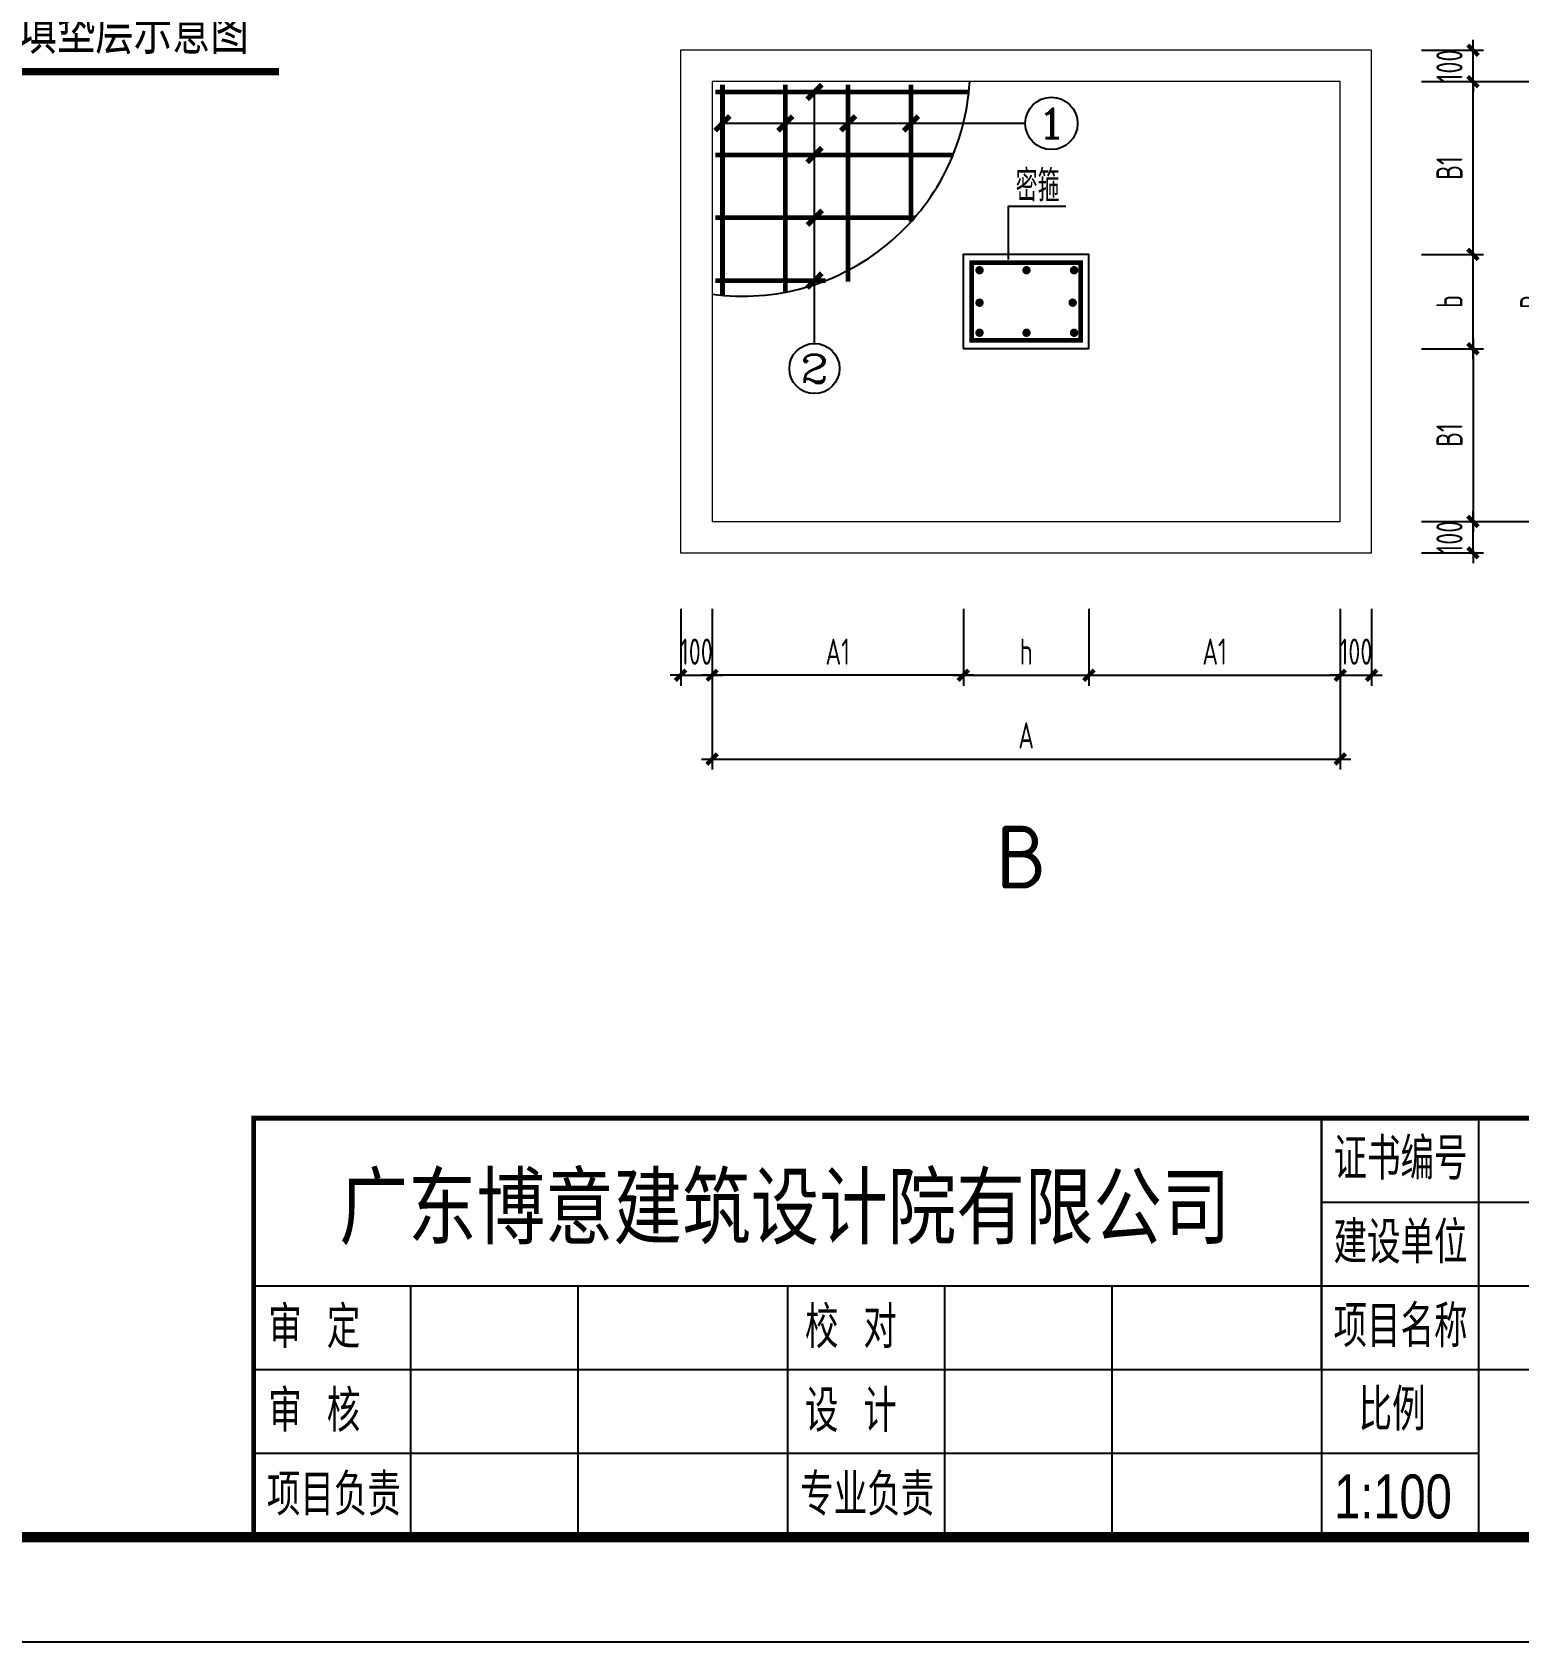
# Model space of a CAD drawing. Extents: x 5874492 to 7194610, y -939842 to -279257.
# Drawn here: x 6156604 to 6170804, y -594709 to -579336 of the extents above; entities that cross this region are included whole.
import ezdxf
from ezdxf.enums import TextEntityAlignment as Align

# ---------------------------------------------------------------- set-up
doc = ezdxf.new("R2010")
doc.units = 0
doc.header["$LTSCALE"] = 1000
for name, color, linetype, lineweight in [('AXIS_TEXT', 7, 'Continuous', 15), ('S-墙柱-WALL', 6, 'Continuous', 20), ('S-大样-REIN', 1, 'Continuous', 20), ('S-轴网-轴号', 3, 'Continuous', 20), ('S-通用-TEXT', 7, 'Continuous', 20)]:
    doc.layers.add(name, color=color, linetype=linetype, lineweight=lineweight)
doc.layers.add('D_TEXT', color=7, linetype='Continuous')
doc.layers.add('Y-云图图框', color=7, linetype='Continuous')
doc.styles.add('_YT_Name', font='', dxfattribs={"width": 0.8})
doc.styles.add('_YT_Sign_Text', font='ros.shx', dxfattribs={"width": 0.8, "bigfont": 'hztxt.shx'})
doc.styles.add('COMPLEX', font='COMPLEX')
doc.styles.add('HT', font='', dxfattribs={"width": 0.7})
doc.styles.get("Standard").update_dxf_attribs({"font": 'gbenor.shx', "bigfont": 'gbcbig.shx'})
doc.styles.add('TSSD_Dimension', font='tssdeng.shx', dxfattribs={"width": 0.7, "bigfont": 'tssdchn.shx'})
doc.styles.add('TSSD_Rein', font='tssdeng.shx', dxfattribs={"width": 0.7, "bigfont": 'hztxt.shx'})
doc.styles.get('_YT_Name').set_extended_font_data('SimHei')
doc.styles.get('HT').set_extended_font_data('SimHei')
doc.dimstyles.new('TSSD_20_100', dxfattribs={"dimtxt": 250, "dimasz": 100, "dimexe": 100, "dimexo": 250, "dimgap": 100, "dimtad": 1, "dimdec": 0, "dimlfac": 0.2, "dimzin": 0, "dimdsep": 46, "dimtxsty": 'TSSD_Dimension', "dimblk": 'ARCHTICK', "dimcen": 0, "dimdle": 100, "dimclrt": 7, "dimadec": 0, "dimazin": 0, "dimtfac": 1, "dimtdec": 0, "dimtix": 1, "dimtmove": 2, "dimatfit": 3, "dimfxl": 0, "dimtolj": 1, "dimtzin": 0, "dimarcsym": 0})

# ---------------------------------------------------------------- blocks, each defined once
blk = doc.blocks.new('_ArchTick')
at = {"color": 0, "linetype": 'ByBlock', "const_width": 0.4}
blk.add_lwpolyline([(-0.5, -0.5), (0.5, 0.5)], dxfattribs=at)
blk = doc.blocks.new('*D2255')
at = {"color": 0, "lineweight": -2, "transparency": 16777216}
for p, q in [((204106, -147435), (204106, -148969)), ((210106, -147435), (210106, -148969)), ((204006, -148869), (210206, -148869))]:
    blk.add_line(p, q, dxfattribs=at)
at = {"layer": 'Defpoints', "color": 0, "transparency": 16777216}
for p in [(204106, -147185), (210106, -147185), (210106, -148869)]:
    blk.add_point(p, dxfattribs=at)
at = {"color": 0, "lineweight": -2, "transparency": 16777216, "xscale": 100, "yscale": 100, "zscale": 100, "rotation": 180}
blk.add_blockref('_ArchTick', (204106, -148869), dxfattribs=at)
at = {"color": 0, "lineweight": -2, "transparency": 16777216, "xscale": 100, "yscale": 100, "zscale": 100}
blk.add_blockref('_ArchTick', (210106, -148869), dxfattribs=at)
at = {"color": 7, "transparency": 16777216, "insert": (207106, -148644), "char_height": 250, "attachment_point": 5, "style": 'TSSD_Dimension'}
blk.add_mtext('\\A1;A', dxfattribs=at)
blk = doc.blocks.new('*D2256')
at = {"color": 0, "lineweight": -2, "transparency": 16777216}
for p, q in [((206506, -147435), (206506, -148169)), ((207706, -147435), (207706, -148169)), ((206406, -148069), (207806, -148069))]:
    blk.add_line(p, q, dxfattribs=at)
at = {"layer": 'Defpoints', "color": 0, "transparency": 16777216}
for p in [(206506, -147185), (207706, -147185), (207706, -148069)]:
    blk.add_point(p, dxfattribs=at)
at = {"color": 0, "lineweight": -2, "transparency": 16777216, "xscale": 100, "yscale": 100, "zscale": 100, "rotation": 180}
blk.add_blockref('_ArchTick', (206506, -148069), dxfattribs=at)
at = {"color": 0, "lineweight": -2, "transparency": 16777216, "xscale": 100, "yscale": 100, "zscale": 100}
blk.add_blockref('_ArchTick', (207706, -148069), dxfattribs=at)
at = {"color": 7, "transparency": 16777216, "insert": (207106, -147844), "char_height": 250, "attachment_point": 5, "style": 'TSSD_Dimension'}
blk.add_mtext('\\A1;h', dxfattribs=at)
blk = doc.blocks.new('*D2257')
at = {"color": 0, "lineweight": -2, "transparency": 16777216}
for p, q in [((203806, -147435), (203806, -148169)), ((204106, -147435), (204106, -148169)), ((203806, -148069), (203706, -148069)), ((203806, -148069), (204106, -148069)), ((204106, -148069), (204206, -148069))]:
    blk.add_line(p, q, dxfattribs=at)
at = {"layer": 'Defpoints', "color": 0, "transparency": 16777216}
for p in [(203806, -147185), (204106, -147185), (204106, -148069)]:
    blk.add_point(p, dxfattribs=at)
at = {"color": 0, "lineweight": -2, "transparency": 16777216, "xscale": 100, "yscale": 100, "zscale": 100}
blk.add_blockref('_ArchTick', (203806, -148069), dxfattribs=at)
at = {"color": 0, "lineweight": -2, "transparency": 16777216, "xscale": 100, "yscale": 100, "zscale": 100, "rotation": 180}
blk.add_blockref('_ArchTick', (204106, -148069), dxfattribs=at)
at = {"color": 7, "transparency": 16777216, "insert": (203956, -147844), "char_height": 250, "attachment_point": 5, "style": 'TSSD_Dimension'}
blk.add_mtext('\\A1;100', dxfattribs=at)
blk = doc.blocks.new('*D2258')
at = {"color": 0, "lineweight": -2, "transparency": 16777216}
for p, q in [((210106, -147435), (210106, -148169)), ((210406, -147435), (210406, -148169)), ((210106, -148069), (210006, -148069)), ((210106, -148069), (210406, -148069)), ((210406, -148069), (210506, -148069))]:
    blk.add_line(p, q, dxfattribs=at)
at = {"layer": 'Defpoints', "color": 0, "transparency": 16777216}
for p in [(210106, -147185), (210406, -147185), (210406, -148069)]:
    blk.add_point(p, dxfattribs=at)
at = {"color": 0, "lineweight": -2, "transparency": 16777216, "xscale": 100, "yscale": 100, "zscale": 100}
blk.add_blockref('_ArchTick', (210106, -148069), dxfattribs=at)
at = {"color": 0, "lineweight": -2, "transparency": 16777216, "xscale": 100, "yscale": 100, "zscale": 100, "rotation": 180}
blk.add_blockref('_ArchTick', (210406, -148069), dxfattribs=at)
at = {"color": 7, "transparency": 16777216, "insert": (210256, -147844), "char_height": 250, "attachment_point": 5, "style": 'TSSD_Dimension'}
blk.add_mtext('\\A1;100', dxfattribs=at)
blk = doc.blocks.new('*D2259')
at = {"color": 0, "lineweight": -2, "transparency": 16777216}
for p, q in [((204106, -147435), (204106, -148169)), ((206506, -147435), (206506, -148169)), ((206606, -148069), (204006, -148069))]:
    blk.add_line(p, q, dxfattribs=at)
at = {"layer": 'Defpoints', "color": 0, "transparency": 16777216}
for p in [(204106, -147185), (206506, -147185), (204106, -148069)]:
    blk.add_point(p, dxfattribs=at)
at = {"color": 0, "lineweight": -2, "transparency": 16777216, "xscale": 100, "yscale": 100, "zscale": 100, "rotation": 180}
blk.add_blockref('_ArchTick', (204106, -148069), dxfattribs=at)
at = {"color": 0, "lineweight": -2, "transparency": 16777216, "xscale": 100, "yscale": 100, "zscale": 100}
blk.add_blockref('_ArchTick', (206506, -148069), dxfattribs=at)
at = {"color": 7, "transparency": 16777216, "insert": (205306, -147844), "char_height": 250, "attachment_point": 5, "style": 'TSSD_Dimension'}
blk.add_mtext('\\A1;A1', dxfattribs=at)
blk = doc.blocks.new('*D2260')
at = {"color": 0, "lineweight": -2, "transparency": 16777216}
for p, q in [((207706, -147435), (207706, -148169)), ((210106, -147435), (210106, -148169)), ((207606, -148069), (210206, -148069))]:
    blk.add_line(p, q, dxfattribs=at)
at = {"layer": 'Defpoints', "color": 0, "transparency": 16777216}
for p in [(207706, -147185), (210106, -147185), (210106, -148069)]:
    blk.add_point(p, dxfattribs=at)
at = {"color": 0, "lineweight": -2, "transparency": 16777216, "xscale": 100, "yscale": 100, "zscale": 100, "rotation": 180}
blk.add_blockref('_ArchTick', (207706, -148069), dxfattribs=at)
at = {"color": 0, "lineweight": -2, "transparency": 16777216, "xscale": 100, "yscale": 100, "zscale": 100}
blk.add_blockref('_ArchTick', (210106, -148069), dxfattribs=at)
at = {"color": 7, "transparency": 16777216, "insert": (208906, -147844), "char_height": 250, "attachment_point": 5, "style": 'TSSD_Dimension'}
blk.add_mtext('\\A1;A1', dxfattribs=at)
blk = doc.blocks.new('*D2261')
at = {"color": 0, "lineweight": -2, "transparency": 16777216}
for p, q in [((212174, -146700), (212174, -142300)), ((211202, -142400), (212274, -142400)), ((211202, -146600), (212274, -146600))]:
    blk.add_line(p, q, dxfattribs=at)
at = {"layer": 'Defpoints', "color": 0, "transparency": 16777216}
for p in [(210952, -142400), (212174, -142400), (210952, -146600)]:
    blk.add_point(p, dxfattribs=at)
at = {"color": 0, "lineweight": -2, "transparency": 16777216, "xscale": 100, "yscale": 100, "zscale": 100}
for p, rotation in [((212174, -142400), 90), ((212174, -146600), 270)]:
    blk.add_blockref('_ArchTick', p, dxfattribs=dict(at, rotation=rotation))
at = {"color": 7, "transparency": 16777216, "insert": (211949, -144500), "char_height": 250, "attachment_point": 5, "rotation": 90, "style": 'TSSD_Dimension'}
blk.add_mtext('\\A1;B', dxfattribs=at)
blk = doc.blocks.new('*D2262')
at = {"color": 0, "lineweight": -2, "transparency": 16777216}
for p, q in [((211374, -145051), (211374, -143950)), ((210882, -144050), (211474, -144050)), ((210882, -144951), (211474, -144951))]:
    blk.add_line(p, q, dxfattribs=at)
at = {"layer": 'Defpoints', "color": 0, "transparency": 16777216}
for p in [(210632, -144050), (211374, -144050), (210632, -144951)]:
    blk.add_point(p, dxfattribs=at)
at = {"color": 0, "lineweight": -2, "transparency": 16777216, "xscale": 100, "yscale": 100, "zscale": 100}
for p, rotation in [((211374, -144050), 90), ((211374, -144951), 270)]:
    blk.add_blockref('_ArchTick', p, dxfattribs=dict(at, rotation=rotation))
at = {"color": 7, "transparency": 16777216, "insert": (211149, -144500), "char_height": 250, "attachment_point": 5, "rotation": 90, "style": 'TSSD_Dimension'}
blk.add_mtext('\\A1;b', dxfattribs=at)
blk = doc.blocks.new('*D2263')
at = {"color": 0, "lineweight": -2, "transparency": 16777216}
for p, q in [((211374, -146600), (211374, -146500)), ((210882, -146600), (211474, -146600)), ((211374, -146900), (211374, -146600)), ((210882, -146900), (211474, -146900)), ((211374, -146900), (211374, -147000))]:
    blk.add_line(p, q, dxfattribs=at)
at = {"layer": 'Defpoints', "color": 0, "transparency": 16777216}
for p in [(210632, -146600), (211374, -146600), (210632, -146900)]:
    blk.add_point(p, dxfattribs=at)
at = {"color": 0, "lineweight": -2, "transparency": 16777216, "xscale": 100, "yscale": 100, "zscale": 100}
for p, rotation in [((211374, -146600), 270), ((211374, -146900), 90)]:
    blk.add_blockref('_ArchTick', p, dxfattribs=dict(at, rotation=rotation))
at = {"color": 7, "transparency": 16777216, "insert": (211149, -146750), "char_height": 250, "attachment_point": 5, "rotation": 90, "style": 'TSSD_Dimension'}
blk.add_mtext('\\A1;100', dxfattribs=at)
blk = doc.blocks.new('*D2264')
at = {"color": 0, "lineweight": -2, "transparency": 16777216}
for p, q in [((211374, -142100), (211374, -142000)), ((210882, -142100), (211474, -142100)), ((211374, -142400), (211374, -142100)), ((210882, -142400), (211474, -142400)), ((211374, -142400), (211374, -142500))]:
    blk.add_line(p, q, dxfattribs=at)
at = {"layer": 'Defpoints', "color": 0, "transparency": 16777216}
for p in [(210632, -142100), (211374, -142100), (210632, -142400)]:
    blk.add_point(p, dxfattribs=at)
at = {"color": 0, "lineweight": -2, "transparency": 16777216, "xscale": 100, "yscale": 100, "zscale": 100}
for p, rotation in [((211374, -142100), 270), ((211374, -142400), 90)]:
    blk.add_blockref('_ArchTick', p, dxfattribs=dict(at, rotation=rotation))
at = {"color": 7, "transparency": 16777216, "insert": (211149, -142250), "char_height": 250, "attachment_point": 5, "rotation": 90, "style": 'TSSD_Dimension'}
blk.add_mtext('\\A1;100', dxfattribs=at)
blk = doc.blocks.new('*D2265')
at = {"color": 0, "lineweight": -2, "transparency": 16777216}
for p, q in [((210882, -144951), (211474, -144951)), ((211374, -144851), (211374, -146700)), ((210882, -146600), (211474, -146600))]:
    blk.add_line(p, q, dxfattribs=at)
at = {"layer": 'Defpoints', "color": 0, "transparency": 16777216}
for p in [(210632, -144951), (210632, -146600), (211374, -146600)]:
    blk.add_point(p, dxfattribs=at)
at = {"color": 0, "lineweight": -2, "transparency": 16777216, "xscale": 100, "yscale": 100, "zscale": 100}
for p, rotation in [((211374, -144951), 90), ((211374, -146600), 270)]:
    blk.add_blockref('_ArchTick', p, dxfattribs=dict(at, rotation=rotation))
at = {"color": 7, "transparency": 16777216, "insert": (211149, -145775), "char_height": 250, "attachment_point": 5, "rotation": 90, "style": 'TSSD_Dimension'}
blk.add_mtext('\\A1;B1', dxfattribs=at)
blk = doc.blocks.new('*D2266')
at = {"color": 0, "lineweight": -2, "transparency": 16777216}
for p, q in [((211374, -144150), (211374, -142300)), ((210882, -142400), (211474, -142400)), ((210882, -144050), (211474, -144050))]:
    blk.add_line(p, q, dxfattribs=at)
at = {"layer": 'Defpoints', "color": 0, "transparency": 16777216}
for p in [(210632, -142400), (211374, -142400), (210632, -144050)]:
    blk.add_point(p, dxfattribs=at)
at = {"color": 0, "lineweight": -2, "transparency": 16777216, "xscale": 100, "yscale": 100, "zscale": 100}
for p, rotation in [((211374, -142400), 90), ((211374, -144050), 270)]:
    blk.add_blockref('_ArchTick', p, dxfattribs=dict(at, rotation=rotation))
at = {"color": 7, "transparency": 16777216, "insert": (211149, -143225), "char_height": 250, "attachment_point": 5, "rotation": 90, "style": 'TSSD_Dimension'}
blk.add_mtext('\\A1;B1', dxfattribs=at)
blk = doc.blocks.new('_AXISO')
blk.add_circle((0, 0), 0.5)
at = {"layer": 'S-轴网-轴号', "style": 'COMPLEX', "width": 1.041667}
blk.add_attdef('A', text='', height=0.56, dxfattribs=at).set_placement((-0.25, -0.28), (0.25, -0.28), align=Align.FIT)
blk = doc.blocks.new('ECMCTK_A1+0.25_横_单行图名--0')
for p, q in [((884.98, 50), (884.98, 26)), ((885, 50), (885, 10)), ((899.98, 50), (899.98, 10)), ((885, 42), (1023, 42)), ((783, 34), (1023, 34)), ((798, 34), (798, 10)), ((814, 10), (814, 34)), ((834, 34), (834, 10)), ((849, 34), (849, 10)), ((865, 10), (865, 34)), ((783, 26), (1023, 26)), ((783, 18), (899.96, 18))]:
    blk.add_line(p, q)
at = {"color": 4}
blk.add_lwpolyline([(0, 0), (1051, 0), (1051, 594), (0, 594)], close=True, dxfattribs=at)
for points, const_width in [([(25, 10), (1041, 10), (1041, 584), (25, 584)], 1), ([(783, 10), (1041, 10), (1041, 50), (783, 50)], 0.45)]:
    blk.add_lwpolyline(points, close=True, dxfattribs=dict(const_width=const_width))
at = {"const_width": 0.45}
blk.add_lwpolyline([(783, 10), (783, 50.01), (1023, 50.01)], dxfattribs=at)
at = {"style": '_YT_Sign_Text', "width": 0.8}
for s, p in [('证书编号', (886.15, 44.14)), ('建设单位', (886.15, 36.14)), ('审  定', (784.41, 28.05)), ('校  对', (835.66, 28.05)), ('项目名称', (886.15, 28.14)), ('审  核', (784.41, 20.05)), ('设  计', (835.66, 20.05)), ('比例', (888.54, 20.16)), ('项目负责', (784.27, 12.05)), ('专业负责', (835.21, 12.05))]:
    blk.add_text(s, height=4, dxfattribs=at).set_placement(p)
at = {"color": 80, "flags": 3}
for tag, height, p in [('YTHQINS', 3, (34.31, 585.5)), ('ECMCKEY', 3, (292.07, 288.23)), ('YTTQINS', 5.62, (1058.03, 12.81)), ('YTBARCODE_T1', 3, (883.66, 5.7)), ('YTFRAME', 3, (804.81, 4.27))]:
    blk.add_attdef(tag, text='', height=height, dxfattribs=at).set_placement(p, align=Align.MIDDLE_CENTER)
for tag, height, style, width, p in [('证书编号', 4, '_YT_Sign_Text', 0.8, (918.87, 43.81)), ('审查批准号', 4, '_YT_Sign_Text', 0.8, (971.06, 43.81)), ('工程号', 4, '_YT_Sign_Text', 0.5, (1014.08, 44.12)), ('设计单位', 6, '_YT_Name', 0.8, (833.75, 38.6)), ('建设单位', 4, '_YT_Sign_Text', 0.8, (944.96, 36.11)), ('阶段', 4, '_YT_Sign_Text', 0.8, (1014.08, 35.81)), ('项目号', 4, '_YT_Sign_Text', 0.5, (1032.08, 33.72)), ('项目名称', 4, '_YT_Sign_Text', 0.8, (944.96, 28.11)), ('专业', 4, '_YT_Sign_Text', 0.8, (1014.08, 27.31)), ('图纸编号', 4, '_YT_Sign_Text', 0.5, (1013.93, 19.36)), ('图纸名称', 4.5, '_YT_Name', 0.8, (945.39, 15.06)), ('版本号', 4, '_YT_Sign_Text', 0.8, (1032.08, 13)), ('出图比例', 4.2, '_YT_Sign_Text', 0.8, (891.82, 11.78)), ('日期', 4, '_YT_Sign_Text', 0.5, (1013.88, 12.13))]:
    blk.add_attdef(tag, text='', height=height, dxfattribs=dict(style=style, width=width)).set_placement(p, align=Align.CENTER)
at = {"style": '_YT_Sign_Text', "width": 0.8, "flags": 3}
for tag, p, height in [('[审定人]', (800.95, 27.81), 4.1), ('{审定人}', (815.87, 26.45), 6.24), ('[校对人]', (852.23, 27.82), 4.1), ('{校对人}', (868.35, 26.53), 6.24), ('{审核人}', (816.98, 18.44), 6.24), ('[设计人]', (852.47, 20.21), 4.1), ('{设计人}', (868.48, 18.54), 6.24), ('[审核人]', (801.01, 19.76), 4.1), ('{项目负责人}', (818.28, 10.72), 6.24), ('{专业负责人}', (868.58, 10.36), 6.24), ('[项目负责人]', (800.78, 12.01), 4.1), ('[专业负责人]', (852.74, 11.77), 4.1)]:
    blk.add_attdef(tag, p, '', height=height, dxfattribs=at)
at = {"color": 80, "flags": 3}
for tag, p in [('YTQRCODE', (761.04, 11.91)), ('YTBZSIT', (25, 10)), ('EXT_TK_LEFT', (25, 10))]:
    blk.add_attdef(tag, p, '', height=3, dxfattribs=at)
blk = doc.blocks.new('sdgfjhgfjhgfj')
for p, q in [((205084.1, -144899.7), (205084.1, -142499.5)), ((207097.7, -142799), (204205.6, -142799))]:
    blk.add_line(p, q)
at = {"const_width": 50}
for points in [[(205154.1, -142429.5), (205014.1, -142569.5)], [(204275.6, -142729), (204135.6, -142869)], [(204875.6, -142729), (204735.6, -142869)], [(205475.6, -142729), (205335.6, -142869)], [(206075.6, -142729), (205935.6, -142869)], [(205154.1, -143029.5), (205014.1, -143169.5)], [(205157.6, -143629.5), (205017.6, -143769.5)], [(205154.1, -144229.5), (205014.1, -144369.5)]]:
    blk.add_lwpolyline(points, dxfattribs=at)
for points in [[(206938.2, -144097.5), (206938.2, -143588.9), (207483.7, -143588.9)], [(206505.6, -144949.5), (207705.6, -144949.5), (207705.6, -144049.5), (206505.6, -144049.5), (206505.6, -144949.5)]]:
    blk.add_lwpolyline(points)
at = {"const_width": 45}
blk.add_lwpolyline([(206585.6, -144869.5), (207625.6, -144869.5), (207625.6, -144129.5), (206585.6, -144129.5)], close=True, dxfattribs=at)
at = {"const_width": 40}
for points in [[(206640.5, -144200.9, 1), (206680.5, -144200.9, 1)], [(207089.2, -144200.9, 1), (207129.2, -144200.9, 1)], [(207543.8, -144200.9, 1), (207583.8, -144200.9, 1)], [(206640.5, -144510.8, -1), (206680.5, -144510.8, -1)], [(207570.7, -144510.8, 1), (207530.7, -144510.8, 1)], [(206640.5, -144798.1, -1), (206680.5, -144798.1, -1)], [(207089.2, -144798.1, -1), (207129.2, -144798.1, -1)], [(207543.8, -144798.1, -1), (207583.8, -144798.1, -1)]]:
    blk.add_lwpolyline(points, format="xyb", close=True, dxfattribs=at)
blk.add_arc((204398.6, -142277.9), 2171.2, 262.24447, 356.78884)
at = {"layer": 'S-墙柱-WALL'}
blk.add_lwpolyline([(203805.6, -146899.5), (210405.6, -146899.5), (210405.6, -142099.5), (203805.6, -142099.5)], close=True, dxfattribs=at)
blk.add_lwpolyline([(204105.6, -146599.5), (210105.6, -146599.5), (210105.6, -142399.5), (204105.6, -142399.5), (204105.6, -146599.5)], dxfattribs=at)
at = {"layer": 'S-大样-REIN', "const_width": 45}
for points in [[(204135.6, -142499.5), (206558.4, -142499.5)], [(204205.6, -142429.5), (204205.6, -144440.5)], [(204805.6, -142429.5), (204805.6, -144410.6)], [(205405.6, -142429.5), (205405.6, -144310.4)], [(206005.6, -142429.5), (206005.6, -143737.9)], [(204135.6, -143099.5), (206408.3, -143099.5)], [(204135.6, -143699.5), (206039.6, -143699.5)], [(204135.6, -144299.5), (205190.5, -144299.5)]]:
    blk.add_lwpolyline(points, dxfattribs=at)
ref = blk.add_blockref('_AXISO', (207347.7, -142799), dxfattribs=dict(xscale=500, yscale=500, zscale=500))
ref.add_attrib('A', '1', dxfattribs={"layer": 'AXIS_TEXT', "height": 281.2, "style": 'COMPLEX', "width": 2.346547}).set_placement((207206.3, -142940.4), (207489.1, -142940.4), align=Align.FIT)
ref = blk.add_blockref('_AXISO', (205084.1, -145139.7), dxfattribs=dict(xscale=480, yscale=480, zscale=480))
ref.add_attrib('A', '2', dxfattribs={"layer": 'D_TEXT', "height": 270, "style": 'COMPLEX', "width": 1.508494}).set_placement((204948.3, -145275.5), (205219.8, -145275.5), align=Align.FIT)
at = {"style": 'TSSD_Rein', "width": 0.7}
blk.add_text('密箍', height=300, dxfattribs=at).set_placement((207425.5, -143545.2), align=Align.RIGHT)
at = {"style": 'TSSD_Rein'}
blk.add_text('B', height=600, dxfattribs=at).set_placement((206816.9, -150105.5))
for base, p1, p2, picture, middle in [((211374.3, -142099.5), (210631.8, -142399.5), (210631.8, -142099.5), '*D2264', (211149.3, -142249.5)), ((211374.3, -146599.5), (210631.8, -146899.5), (210631.8, -146599.5), '*D2263', (211149.3, -146749.5))]:
    dim = blk.add_linear_dim(base=base, p1=p1, p2=p2, angle=90, dimstyle='TSSD_20_100', override={"dimlfac": 0.333333})
    dim.commit()
    dim.dimension.update_dxf_attribs({"geometry": picture, "text_midpoint": middle})
for base, p1, p2, angle, text, picture, middle in [((211374.3, -142399.5), (210631.8, -144049.5), (210631.8, -142399.5), 90, 'B1', '*D2266', (211149.3, -143224.5)), ((212174.3, -142399.5), (210951.8, -146599.5), (210951.8, -142399.5), 90, 'B', '*D2261', (211949.3, -144499.5)), ((211374.3, -144049.5), (210631.8, -144951.4), (210631.8, -144049.5), 90, 'b', '*D2262', (211149.3, -144500.5)), ((211374.3, -146599.5), (210631.8, -144951.4), (210631.8, -146599.5), 270, 'B1', '*D2265', (211149.3, -145775.5)), ((204105.6, -148069.4), (206505.6, -147185), (204105.6, -147185), 180, 'A1', '*D2259', (205305.6, -147844.4))]:
    dim = blk.add_linear_dim(base=base, p1=p1, p2=p2, angle=angle, text=text, dimstyle='TSSD_20_100', override={"dimlfac": 0.333333})
    dim.commit()
    dim.dimension.update_dxf_attribs({"geometry": picture, "text_midpoint": middle})
for base, p1, p2, picture, middle in [((204105.6, -148069.4), (203805.6, -147185), (204105.6, -147185), '*D2257', (203955.6, -147844.4)), ((210405.6, -148069.4), (210105.6, -147185), (210405.6, -147185), '*D2258', (210255.6, -147844.4))]:
    dim = blk.add_linear_dim(base=base, p1=p1, p2=p2, dimstyle='TSSD_20_100', override={"dimlfac": 0.333333})
    dim.commit()
    dim.dimension.update_dxf_attribs({"geometry": picture, "text_midpoint": middle})
for base, p1, p2, text, picture, middle in [((210105.6, -148869.4), (204105.6, -147185), (210105.6, -147185), 'A', '*D2255', (207105.6, -148644.4)), ((207705.6, -148069.4), (206505.6, -147185), (207705.6, -147185), 'h', '*D2256', (207105.6, -147844.4)), ((210105.6, -148069.4), (207705.6, -147185), (210105.6, -147185), 'A1', '*D2260', (208905.6, -147844.4))]:
    dim = blk.add_linear_dim(base=base, p1=p1, p2=p2, text=text, dimstyle='TSSD_20_100', override={"dimlfac": 0.333333})
    dim.commit()
    dim.dimension.update_dxf_attribs({"geometry": picture, "text_midpoint": middle})

msp = doc.modelspace()

# ---------------------------------------------------------------- linework, layer by layer
at = {"layer": 'S-通用-TEXT', "const_width": 70}
msp.add_lwpolyline([(6155331.3, -579714.2), (6158962.5, -579714.2)], dxfattribs=at)

# ---------------------------------------------------------------- block references
msp.add_blockref('sdgfjhgfjhgfj', (5958992.1, -437408.6))
at = {"layer": 'Y-云图图框'}
ref = msp.add_blockref('ECMCTK_A1+0.25_横_单行图名--0', (6080419, -594708.9), dxfattribs=dict(at, xscale=100, yscale=100, zscale=100))
ref.add_attrib('出图比例', '1:100', dxfattribs={"layer": '0', "height": 420, "style": '_YT_Sign_Text', "width": 0.8}).set_placement((6169601.5, -593530.8), align=Align.CENTER)
ref.add_attrib('设计单位', '广东博意建筑设计院有限公司', dxfattribs={"layer": '0', "height": 600, "style": '_YT_Name', "width": 0.8}).set_placement((6163793.6, -590848.8), align=Align.CENTER)

# ---------------------------------------------------------------- texts
at = {"layer": 'S-通用-TEXT', "style": 'HT', "width": 0.7}
msp.add_text('独基换填垫层示意图', height=384, dxfattribs=at).set_placement((6155374, -579502.5))

doc.saveas('drawing.dxf')
